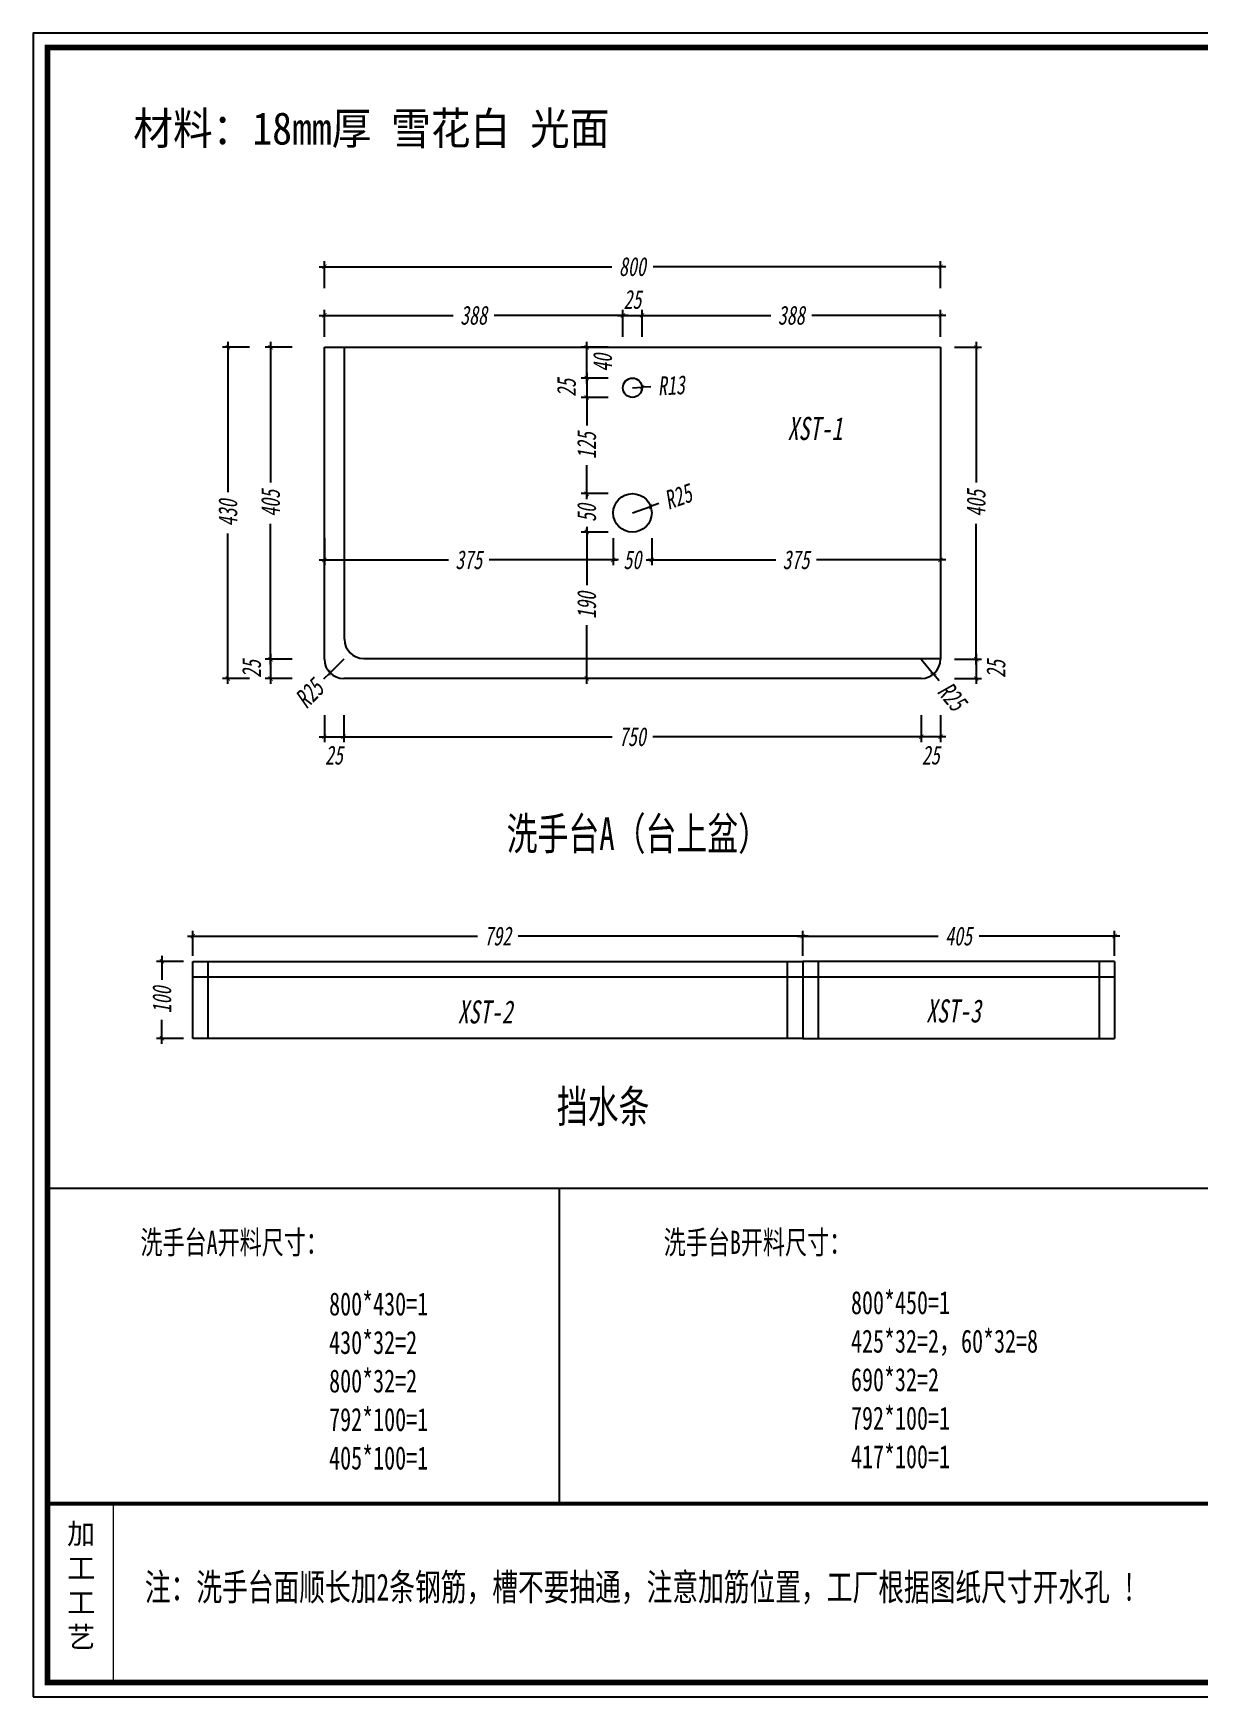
# Model space of a CAD drawing. Header units: millimetres. Extents: x 29542 to 32597, y -6573 to -4413.
# Drawn here: x 29542 to 31057, y -6573 to -4413 of the extents above; entities that cross this region are included whole.
import ezdxf
from ezdxf.enums import TextEntityAlignment as Align

# ---------------------------------------------------------------- set-up
doc = ezdxf.new("R2010")
doc.units = ezdxf.units.MM
doc.header["$PDMODE"] = 3
doc.layers.add('图框', color=7, linetype='Continuous')
doc.styles.add('BZ宋体', font='simfang.ttf', dxfattribs={"width": 0.7, "oblique": 10})
doc.styles.get("Standard").update_dxf_attribs({"font": ''})
doc.styles.add('宋体', font='simhei.ttf')
doc.styles.add('标注字体', font='simfang.ttf', dxfattribs={"width": 0.7, "oblique": 10})
doc.styles.get('Standard').set_extended_font_data('SimSun')
doc.linetypes.add('M_LINE', pattern='A,12.5,-2.5,["M",Standard,S=8.75,R=0,X=-1.1,Y=-3.75],-7.5', length=22.5)
doc.linetypes.add('R_LINE', pattern='A,12.5,-2.5,["R",Standard,S=8.75,R=0,X=-1.1,Y=-3.75],-7.5', length=22.5)
doc.linetypes.add('X5_LINE', pattern='A,12.5,-9,["X5",Standard,S=8.75,R=0,X=-6,Y=-3.75],-7.5', length=29)
doc.dimstyles.new('BZ-07', dxfattribs={"dimscale": 7, "dimtxt": 3.5, "dimasz": 0.8, "dimexe": 1, "dimexo": 1, "dimgap": 1, "dimtad": 0, "dimdec": 0, "dimdsep": 46, "dimtxsty": '标注字体', "dimblk1": 'ARCHTICK', "dimblk2": 'ARCHTICK', "dimsah": 1, "dimcen": 1, "dimdle": 1, "dimclrd": 140, "dimclre": 140, "dimclrt": 1, "dimadec": 0, "dimazin": 0, "dimtfac": 0.6, "dimtdec": 0, "dimtix": 1, "dimtmove": 2, "dimatfit": 3, "dimldrblk": 'jt', "dimfxl": 4, "dimfxlon": 1, "dimtolj": 1, "dimtzin": 0, "dimarcsym": 0})

# ---------------------------------------------------------------- blocks, each defined once
blk = doc.blocks.new('_ARCHTICK')
at = {"color": 0, "linetype": 'ByBlock', "const_width": 0.15}
blk.add_lwpolyline([(-0.5, -0.5), (0.5, 0.5)], dxfattribs=at)
blk = doc.blocks.new('*D39')
at = {"color": 140, "lineweight": -2, "transparency": 16777216}
for p, q in [((29913.4, -4716.2), (30293.6, -4716.2)), ((29920.4, -4744.2), (29920.4, -4709.2)), ((30727.4, -4716.2), (30347.2, -4716.2)), ((30720.4, -4744.2), (30720.4, -4709.2))]:
    blk.add_line(p, q, dxfattribs=at)
at = {"layer": 'Defpoints', "color": 0, "transparency": 16777216}
for p in [(30720.4, -4716.2), (29920.4, -4820.9), (30720.4, -4820.9)]:
    blk.add_point(p, dxfattribs=at)
at = {"color": 140, "lineweight": -2, "transparency": 16777216, "xscale": 5.6, "yscale": 5.6, "zscale": 5.6, "rotation": 180}
blk.add_blockref('_ARCHTICK', (29920.4, -4716.2), dxfattribs=at)
at = {"color": 140, "lineweight": -2, "transparency": 16777216, "xscale": 5.6, "yscale": 5.6, "zscale": 5.6}
blk.add_blockref('_ARCHTICK', (30720.4, -4716.2), dxfattribs=at)
at = {"color": 1, "transparency": 16777216, "insert": (30320.4, -4716.2), "char_height": 24.5, "attachment_point": 5, "style": '标注字体'}
blk.add_mtext('\\A1;800', dxfattribs=at)
blk = doc.blocks.new('jt')
blk = doc.blocks.new('*D40')
at = {"color": 140, "lineweight": -2, "transparency": 16777216}
for p, q in [((29850.5, -4813.9), (29850.5, -4996.6)), ((29878.5, -4820.9), (29843.5, -4820.9)), ((29850.5, -5232.9), (29850.5, -5050.1)), ((29878.5, -5225.9), (29843.5, -5225.9))]:
    blk.add_line(p, q, dxfattribs=at)
at = {"layer": 'Defpoints', "color": 0, "transparency": 16777216}
for p in [(29920.4, -4820.9), (29850.5, -5225.9), (29920.4, -5225.9)]:
    blk.add_point(p, dxfattribs=at)
at = {"color": 140, "lineweight": -2, "transparency": 16777216, "xscale": 5.6, "yscale": 5.6, "zscale": 5.6}
for p, rotation in [((29850.5, -4820.9), 90), ((29850.5, -5225.9), 270)]:
    blk.add_blockref('_ARCHTICK', p, dxfattribs=dict(at, rotation=rotation))
at = {"color": 1, "transparency": 16777216, "insert": (29850.5, -5023.4), "char_height": 24.5, "attachment_point": 5, "rotation": 90, "style": '标注字体'}
blk.add_mtext('\\A1;405', dxfattribs=at)
blk = doc.blocks.new('*D43')
at = {"color": 140, "lineweight": -2, "transparency": 16777216}
for p, q in [((30766.8, -4813.9), (30766.8, -4996.6)), ((30738.8, -4820.9), (30773.8, -4820.9)), ((30766.8, -5232.9), (30766.8, -5050.1)), ((30738.8, -5225.9), (30773.8, -5225.9))]:
    blk.add_line(p, q, dxfattribs=at)
at = {"layer": 'Defpoints', "color": 0, "transparency": 16777216}
for p in [(30720.4, -4820.9), (30766.8, -4820.9), (30720.4, -5225.9)]:
    blk.add_point(p, dxfattribs=at)
at = {"color": 140, "lineweight": -2, "transparency": 16777216, "xscale": 5.6, "yscale": 5.6, "zscale": 5.6}
for p, rotation in [((30766.8, -4820.9), 90), ((30766.8, -5225.9), 270)]:
    blk.add_blockref('_ARCHTICK', p, dxfattribs=dict(at, rotation=rotation))
at = {"color": 1, "transparency": 16777216, "insert": (30766.8, -5023.4), "char_height": 24.5, "attachment_point": 5, "rotation": 90, "style": '标注字体'}
blk.add_mtext('\\A1;405', dxfattribs=at)
blk = doc.blocks.new('*D44')
at = {"color": 140, "lineweight": -2, "transparency": 16777216}
for p, q in [((29795.1, -4813.9), (29795.1, -5009)), ((29823.1, -4820.9), (29788.1, -4820.9)), ((29795.1, -5257.9), (29795.1, -5062.7)), ((29823.1, -5250.9), (29788.1, -5250.9))]:
    blk.add_line(p, q, dxfattribs=at)
at = {"layer": 'Defpoints', "color": 0, "transparency": 16777216}
for p in [(30166.5, -4820.9), (29795.1, -5250.9), (30166.5, -5250.9)]:
    blk.add_point(p, dxfattribs=at)
at = {"color": 140, "lineweight": -2, "transparency": 16777216, "xscale": 5.6, "yscale": 5.6, "zscale": 5.6}
for p, rotation in [((29795.1, -4820.9), 90), ((29795.1, -5250.9), 270)]:
    blk.add_blockref('_ARCHTICK', p, dxfattribs=dict(at, rotation=rotation))
at = {"color": 1, "transparency": 16777216, "insert": (29795.1, -5035.9), "char_height": 24.5, "attachment_point": 5, "rotation": 90, "style": '标注字体'}
blk.add_mtext('\\A1;430', dxfattribs=at)
blk = doc.blocks.new('*D45')
at = {"color": 140, "lineweight": -2, "transparency": 16777216}
for p, q in [((29878.5, -5225.9), (29843.5, -5225.9)), ((29850.5, -5218.9), (29850.5, -5257.9)), ((29878.5, -5250.9), (29843.5, -5250.9))]:
    blk.add_line(p, q, dxfattribs=at)
at = {"layer": 'Defpoints', "color": 0, "transparency": 16777216}
for p in [(29920.4, -5225.9), (29850.5, -5250.9), (29954.1, -5250.9)]:
    blk.add_point(p, dxfattribs=at)
at = {"color": 140, "lineweight": -2, "transparency": 16777216, "xscale": 5.6, "yscale": 5.6, "zscale": 5.6}
for p, rotation in [((29850.5, -5225.9), 90), ((29850.5, -5250.9), 270)]:
    blk.add_blockref('_ARCHTICK', p, dxfattribs=dict(at, rotation=rotation))
at = {"color": 1, "transparency": 16777216, "insert": (29825.9, -5238.4), "char_height": 24.5, "attachment_point": 5, "rotation": 90, "style": '标注字体'}
blk.add_mtext('\\A1;25', dxfattribs=at)
blk = doc.blocks.new('*D46')
at = {"color": 140, "lineweight": -2, "transparency": 16777216}
for p, q in [((30738.8, -5225.9), (30773.8, -5225.9)), ((30766.8, -5218.9), (30766.8, -5257.9)), ((30738.8, -5250.9), (30773.8, -5250.9))]:
    blk.add_line(p, q, dxfattribs=at)
at = {"layer": 'Defpoints', "color": 0, "transparency": 16777216}
for p in [(30720.4, -5225.9), (30695.4, -5250.9), (30766.8, -5250.9)]:
    blk.add_point(p, dxfattribs=at)
at = {"color": 140, "lineweight": -2, "transparency": 16777216, "xscale": 5.6, "yscale": 5.6, "zscale": 5.6}
for p, rotation in [((30766.8, -5225.9), 90), ((30766.8, -5250.9), 270)]:
    blk.add_blockref('_ARCHTICK', p, dxfattribs=dict(at, rotation=rotation))
at = {"color": 1, "transparency": 16777216, "insert": (30792.5, -5238.4), "char_height": 24.5, "attachment_point": 5, "rotation": 90, "style": '标注字体'}
blk.add_mtext('\\A1;25', dxfattribs=at)
blk = doc.blocks.new('*D47')
at = {"color": 140, "lineweight": -2, "transparency": 16777216}
for p, q in [((29920.4, -5298.6), (29920.4, -5333.6)), ((29945.4, -5298.6), (29945.4, -5333.6)), ((29913.4, -5326.6), (29952.4, -5326.6))]:
    blk.add_line(p, q, dxfattribs=at)
at = {"layer": 'Defpoints', "color": 0, "transparency": 16777216}
for p in [(29920.4, -5225.9), (29945.4, -5250.9), (29945.4, -5326.6)]:
    blk.add_point(p, dxfattribs=at)
at = {"color": 140, "lineweight": -2, "transparency": 16777216, "xscale": 5.6, "yscale": 5.6, "zscale": 5.6, "rotation": 180}
blk.add_blockref('_ARCHTICK', (29920.4, -5326.6), dxfattribs=at)
at = {"color": 140, "lineweight": -2, "transparency": 16777216, "xscale": 5.6, "yscale": 5.6, "zscale": 5.6}
blk.add_blockref('_ARCHTICK', (29945.4, -5326.6), dxfattribs=at)
at = {"color": 1, "transparency": 16777216, "insert": (29932.9, -5350.6), "char_height": 24.5, "attachment_point": 5, "style": '标注字体'}
blk.add_mtext('\\A1;25', dxfattribs=at)
blk = doc.blocks.new('*D48')
at = {"color": 140, "lineweight": -2, "transparency": 16777216}
for p, q in [((29945.4, -5298.6), (29945.4, -5333.6)), ((30695.4, -5298.6), (30695.4, -5333.6)), ((29938.4, -5326.6), (30293.9, -5326.6)), ((30702.4, -5326.6), (30347, -5326.6))]:
    blk.add_line(p, q, dxfattribs=at)
at = {"layer": 'Defpoints', "color": 0, "transparency": 16777216}
for p in [(29945.4, -5250.9), (30695.4, -5250.9), (30695.4, -5326.6)]:
    blk.add_point(p, dxfattribs=at)
at = {"color": 140, "lineweight": -2, "transparency": 16777216, "xscale": 5.6, "yscale": 5.6, "zscale": 5.6, "rotation": 180}
blk.add_blockref('_ARCHTICK', (29945.4, -5326.6), dxfattribs=at)
at = {"color": 140, "lineweight": -2, "transparency": 16777216, "xscale": 5.6, "yscale": 5.6, "zscale": 5.6}
blk.add_blockref('_ARCHTICK', (30695.4, -5326.6), dxfattribs=at)
at = {"color": 1, "transparency": 16777216, "insert": (30320.4, -5326.6), "char_height": 24.5, "attachment_point": 5, "style": '标注字体'}
blk.add_mtext('\\A1;750', dxfattribs=at)
blk = doc.blocks.new('*D49')
at = {"color": 140, "lineweight": -2, "transparency": 16777216}
for p in [(29945.4, -5225.9), (29919.8, -5251.4)]:
    blk.add_line(p, (29927.7, -5243.5), dxfattribs=at)
at = {"layer": 'Defpoints', "color": 0, "transparency": 16777216}
for p in [(29945.4, -5225.9), (29927.7, -5243.5)]:
    blk.add_point(p, dxfattribs=at)
at = {"color": 140, "lineweight": -2, "transparency": 16777216, "xscale": 5.6, "yscale": 5.6, "zscale": 5.6, "rotation": 44.99999999999704}
blk.add_blockref('_ARCHTICK', (29927.7, -5243.5), dxfattribs=at)
at = {"color": 1, "transparency": 16777216, "insert": (29900.9, -5270.4), "char_height": 24.5, "attachment_point": 5, "rotation": 45, "style": '标注字体'}
blk.add_mtext('\\A1;R25', dxfattribs=at)
blk = doc.blocks.new('*D50')
at = {"color": 140, "lineweight": -2, "transparency": 16777216}
for p in [(30695.4, -5225.9), (30718.5, -5253.8)]:
    blk.add_line(p, (30711.3, -5245.1), dxfattribs=at)
at = {"layer": 'Defpoints', "color": 0, "transparency": 16777216}
for p in [(30695.4, -5225.9), (30711.3, -5245.1)]:
    blk.add_point(p, dxfattribs=at)
at = {"color": 140, "lineweight": -2, "transparency": 16777216, "xscale": 5.6, "yscale": 5.6, "zscale": 5.6, "rotation": 129.5273760494644}
blk.add_blockref('_ARCHTICK', (30711.3, -5245.1), dxfattribs=at)
at = {"color": 1, "transparency": 16777216, "insert": (30735.5, -5274.4), "char_height": 24.5, "attachment_point": 5, "rotation": 309.5274, "style": '标注字体'}
blk.add_mtext('\\A1;R25', dxfattribs=at)
blk = doc.blocks.new('*D60')
at = {"color": 140, "lineweight": -2, "transparency": 16777216}
for p in [(30320.4, -4873.4), (30344.1, -4872)]:
    blk.add_line(p, (30332.9, -4872.7), dxfattribs=at)
at = {"layer": 'Defpoints', "color": 0, "transparency": 16777216}
for p in [(30320.4, -4873.4), (30332.9, -4872.7)]:
    blk.add_point(p, dxfattribs=at)
at = {"color": 140, "lineweight": -2, "transparency": 16777216, "xscale": 5.6, "yscale": 5.6, "zscale": 5.6, "rotation": 183.1890826842084}
blk.add_blockref('_ARCHTICK', (30332.9, -4872.7), dxfattribs=at)
at = {"color": 1, "transparency": 16777216, "insert": (30370.8, -4870.5), "char_height": 24.5, "attachment_point": 5, "rotation": 3.1891, "style": '标注字体'}
blk.add_mtext('\\A1;R13', dxfattribs=at)
blk = doc.blocks.new('*D61')
at = {"color": 140, "lineweight": -2, "transparency": 16777216}
for p in [(30320.4, -5035.9), (30354.5, -5023.7)]:
    blk.add_line(p, (30344, -5027.5), dxfattribs=at)
at = {"layer": 'Defpoints', "color": 0, "transparency": 16777216}
for p in [(30344, -5027.5), (30320.4, -5035.9)]:
    blk.add_point(p, dxfattribs=at)
at = {"color": 140, "lineweight": -2, "transparency": 16777216, "xscale": 5.6, "yscale": 5.6, "zscale": 5.6, "rotation": 199.532511391784}
blk.add_blockref('_ARCHTICK', (30344, -5027.5), dxfattribs=at)
at = {"color": 1, "transparency": 16777216, "insert": (30379.8, -5014.8), "char_height": 24.5, "attachment_point": 5, "rotation": 19.5325, "style": '标注字体'}
blk.add_mtext('\\A1;R25', dxfattribs=at)
blk = doc.blocks.new('*D62')
at = {"color": 140, "lineweight": -2, "transparency": 16777216}
for p, q in [((30261, -4867.9), (30261, -4813.9)), ((30289, -4820.9), (30254, -4820.9)), ((30289, -4860.9), (30254, -4860.9))]:
    blk.add_line(p, q, dxfattribs=at)
at = {"layer": 'Defpoints', "color": 0, "transparency": 16777216}
for p in [(30261, -4820.9), (30320.4, -4820.9), (30320.4, -4860.9)]:
    blk.add_point(p, dxfattribs=at)
at = {"color": 140, "lineweight": -2, "transparency": 16777216, "xscale": 5.6, "yscale": 5.6, "zscale": 5.6}
for p, rotation in [((30261, -4820.9), 90), ((30261, -4860.9), 270)]:
    blk.add_blockref('_ARCHTICK', p, dxfattribs=dict(at, rotation=rotation))
at = {"color": 1, "transparency": 16777216, "insert": (30281.7, -4840.9), "char_height": 24.5, "attachment_point": 5, "rotation": 90, "style": '标注字体'}
blk.add_mtext('\\A1;40', dxfattribs=at)
blk = doc.blocks.new('*D63')
at = {"color": 140, "lineweight": -2, "transparency": 16777216}
for p, q in [((30261, -4853.9), (30261, -4892.9)), ((30289, -4860.9), (30254, -4860.9)), ((30289, -4885.9), (30254, -4885.9))]:
    blk.add_line(p, q, dxfattribs=at)
at = {"layer": 'Defpoints', "color": 0, "transparency": 16777216}
for p in [(30320.4, -4860.9), (30261, -4885.9), (30320.4, -4885.9)]:
    blk.add_point(p, dxfattribs=at)
at = {"color": 140, "lineweight": -2, "transparency": 16777216, "xscale": 5.6, "yscale": 5.6, "zscale": 5.6}
for p, rotation in [((30261, -4860.9), 90), ((30261, -4885.9), 270)]:
    blk.add_blockref('_ARCHTICK', p, dxfattribs=dict(at, rotation=rotation))
at = {"color": 1, "transparency": 16777216, "insert": (30234.8, -4873.4), "char_height": 24.5, "attachment_point": 5, "rotation": 90, "style": '标注字体'}
blk.add_mtext('\\A1;25', dxfattribs=at)
blk = doc.blocks.new('*D64')
at = {"color": 140, "lineweight": -2, "transparency": 16777216}
for p, q in [((30261, -4878.9), (30261, -4922.6)), ((30289, -4885.9), (30254, -4885.9)), ((30261, -5017.9), (30261, -4974.1)), ((30289, -5010.9), (30254, -5010.9))]:
    blk.add_line(p, q, dxfattribs=at)
at = {"layer": 'Defpoints', "color": 0, "transparency": 16777216}
for p in [(30320.4, -4885.9), (30261, -5010.9), (30320.4, -5010.9)]:
    blk.add_point(p, dxfattribs=at)
at = {"color": 140, "lineweight": -2, "transparency": 16777216, "xscale": 5.6, "yscale": 5.6, "zscale": 5.6}
for p, rotation in [((30261, -4885.9), 90), ((30261, -5010.9), 270)]:
    blk.add_blockref('_ARCHTICK', p, dxfattribs=dict(at, rotation=rotation))
at = {"color": 1, "transparency": 16777216, "insert": (30261, -4948.4), "char_height": 24.5, "attachment_point": 5, "rotation": 90, "style": '标注字体'}
blk.add_mtext('\\A1;125', dxfattribs=at)
blk = doc.blocks.new('*D65')
at = {"color": 140, "lineweight": -2, "transparency": 16777216}
for p, q in [((30289, -5010.9), (30254, -5010.9)), ((30261, -5010.9), (30261, -5005.3)), ((30261, -5010.9), (30261, -5015.5)), ((30289, -5060.9), (30254, -5060.9)), ((30261, -5060.9), (30261, -5056.2)), ((30261, -5060.9), (30261, -5066.5))]:
    blk.add_line(p, q, dxfattribs=at)
at = {"layer": 'Defpoints', "color": 0, "transparency": 16777216}
for p in [(30320.4, -5010.9), (30261, -5060.9), (30320.4, -5060.9)]:
    blk.add_point(p, dxfattribs=at)
at = {"color": 140, "lineweight": -2, "transparency": 16777216, "xscale": 5.6, "yscale": 5.6, "zscale": 5.6}
for p, rotation in [((30261, -5010.9), 270), ((30261, -5060.9), 90)]:
    blk.add_blockref('_ARCHTICK', p, dxfattribs=dict(at, rotation=rotation))
at = {"color": 1, "transparency": 16777216, "insert": (30261, -5035.9), "char_height": 24.5, "attachment_point": 5, "rotation": 90, "style": '标注字体'}
blk.add_mtext('\\A1;50', dxfattribs=at)
blk = doc.blocks.new('*D66')
at = {"color": 140, "lineweight": -2, "transparency": 16777216}
for p, q in [((30261, -5053.9), (30261, -5129.9)), ((30289, -5060.9), (30254, -5060.9)), ((30261, -5257.9), (30261, -5181.8)), ((30289, -5250.9), (30254, -5250.9))]:
    blk.add_line(p, q, dxfattribs=at)
at = {"layer": 'Defpoints', "color": 0, "transparency": 16777216}
for p in [(30320.4, -5060.9), (30261, -5250.9), (30320.4, -5250.9)]:
    blk.add_point(p, dxfattribs=at)
at = {"color": 140, "lineweight": -2, "transparency": 16777216, "xscale": 5.6, "yscale": 5.6, "zscale": 5.6}
for p, rotation in [((30261, -5060.9), 90), ((30261, -5250.9), 270)]:
    blk.add_blockref('_ARCHTICK', p, dxfattribs=dict(at, rotation=rotation))
at = {"color": 1, "transparency": 16777216, "insert": (30261, -5155.9), "char_height": 24.5, "attachment_point": 5, "rotation": 90, "style": '标注字体'}
blk.add_mtext('\\A1;190', dxfattribs=at)
blk = doc.blocks.new('*D67')
at = {"color": 140, "lineweight": -2, "transparency": 16777216}
for p, q in [((29920.4, -4807.4), (29920.4, -4772.4)), ((30308, -4807.4), (30308, -4772.4)), ((29913.4, -4779.4), (30087.7, -4779.4)), ((30315, -4779.4), (30140.7, -4779.4))]:
    blk.add_line(p, q, dxfattribs=at)
at = {"layer": 'Defpoints', "color": 0, "transparency": 16777216}
for p in [(30308, -4779.4), (29920.4, -4820.9), (30308, -4871.7)]:
    blk.add_point(p, dxfattribs=at)
at = {"color": 140, "lineweight": -2, "transparency": 16777216, "xscale": 5.6, "yscale": 5.6, "zscale": 5.6, "rotation": 180}
blk.add_blockref('_ARCHTICK', (29920.4, -4779.4), dxfattribs=at)
at = {"color": 140, "lineweight": -2, "transparency": 16777216, "xscale": 5.6, "yscale": 5.6, "zscale": 5.6}
blk.add_blockref('_ARCHTICK', (30308, -4779.4), dxfattribs=at)
at = {"color": 1, "transparency": 16777216, "insert": (30114.2, -4779.4), "char_height": 24.5, "attachment_point": 5, "style": '标注字体'}
blk.add_mtext('\\A1;388', dxfattribs=at)
blk = doc.blocks.new('*D68')
at = {"color": 140, "lineweight": -2, "transparency": 16777216}
for p, q in [((30308, -4807.4), (30308, -4772.4)), ((30332.9, -4807.4), (30332.9, -4772.4)), ((30301, -4779.4), (30339.9, -4779.4))]:
    blk.add_line(p, q, dxfattribs=at)
at = {"layer": 'Defpoints', "color": 0, "transparency": 16777216}
for p in [(30332.9, -4779.4), (30308, -4871.7), (30332.9, -4872.7)]:
    blk.add_point(p, dxfattribs=at)
at = {"color": 140, "lineweight": -2, "transparency": 16777216, "xscale": 5.6, "yscale": 5.6, "zscale": 5.6, "rotation": 180}
blk.add_blockref('_ARCHTICK', (30308, -4779.4), dxfattribs=at)
at = {"color": 140, "lineweight": -2, "transparency": 16777216, "xscale": 5.6, "yscale": 5.6, "zscale": 5.6}
blk.add_blockref('_ARCHTICK', (30332.9, -4779.4), dxfattribs=at)
at = {"color": 1, "transparency": 16777216, "insert": (30320.5, -4758.9), "char_height": 24.5, "attachment_point": 5, "style": '标注字体'}
blk.add_mtext('\\A1;25', dxfattribs=at)
blk = doc.blocks.new('*D69')
at = {"color": 140, "lineweight": -2, "transparency": 16777216}
for p, q in [((30332.9, -4807.4), (30332.9, -4772.4)), ((30720.4, -4807.4), (30720.4, -4772.4)), ((30325.9, -4779.4), (30500.2, -4779.4)), ((30727.4, -4779.4), (30553.2, -4779.4))]:
    blk.add_line(p, q, dxfattribs=at)
at = {"layer": 'Defpoints', "color": 0, "transparency": 16777216}
for p in [(30720.4, -4779.4), (30720.4, -4820.9), (30332.9, -4872.7)]:
    blk.add_point(p, dxfattribs=at)
at = {"color": 140, "lineweight": -2, "transparency": 16777216, "xscale": 5.6, "yscale": 5.6, "zscale": 5.6, "rotation": 180}
blk.add_blockref('_ARCHTICK', (30332.9, -4779.4), dxfattribs=at)
at = {"color": 140, "lineweight": -2, "transparency": 16777216, "xscale": 5.6, "yscale": 5.6, "zscale": 5.6}
blk.add_blockref('_ARCHTICK', (30720.4, -4779.4), dxfattribs=at)
at = {"color": 1, "transparency": 16777216, "insert": (30526.7, -4779.4), "char_height": 24.5, "attachment_point": 5, "style": '标注字体'}
blk.add_mtext('\\A1;388', dxfattribs=at)
blk = doc.blocks.new('*D82')
at = {"color": 140, "lineweight": -2, "transparency": 16777216}
for p, q in [((29920.4, -5068.9), (29920.4, -5103.9)), ((30295.4, -5068.9), (30295.4, -5103.9)), ((29913.4, -5096.9), (30081.5, -5096.9)), ((30302.4, -5096.9), (30134.4, -5096.9))]:
    blk.add_line(p, q, dxfattribs=at)
at = {"layer": 'Defpoints', "color": 0, "transparency": 16777216}
for p in [(29920.4, -5035.9), (30295.4, -5035.9), (29920.4, -5096.9)]:
    blk.add_point(p, dxfattribs=at)
at = {"color": 140, "lineweight": -2, "transparency": 16777216, "xscale": 5.6, "yscale": 5.6, "zscale": 5.6, "rotation": 180}
blk.add_blockref('_ARCHTICK', (29920.4, -5096.9), dxfattribs=at)
at = {"color": 140, "lineweight": -2, "transparency": 16777216, "xscale": 5.6, "yscale": 5.6, "zscale": 5.6}
blk.add_blockref('_ARCHTICK', (30295.4, -5096.9), dxfattribs=at)
at = {"color": 1, "transparency": 16777216, "insert": (30107.9, -5096.9), "char_height": 24.5, "attachment_point": 5, "style": '标注字体'}
blk.add_mtext('\\A1;375', dxfattribs=at)
blk = doc.blocks.new('*D83')
at = {"color": 140, "lineweight": -2, "transparency": 16777216}
for p, q in [((30295.4, -5068.9), (30295.4, -5103.9)), ((30345.4, -5068.9), (30345.4, -5103.9)), ((30295.4, -5096.9), (30289.8, -5096.9)), ((30295.4, -5096.9), (30300.1, -5096.9)), ((30345.4, -5096.9), (30340.8, -5096.9)), ((30345.4, -5096.9), (30351, -5096.9))]:
    blk.add_line(p, q, dxfattribs=at)
at = {"layer": 'Defpoints', "color": 0, "transparency": 16777216}
for p in [(30295.4, -5035.9), (30345.4, -5035.9), (30345.4, -5096.9)]:
    blk.add_point(p, dxfattribs=at)
at = {"color": 140, "lineweight": -2, "transparency": 16777216, "xscale": 5.6, "yscale": 5.6, "zscale": 5.6}
blk.add_blockref('_ARCHTICK', (30295.4, -5096.9), dxfattribs=at)
at = {"color": 140, "lineweight": -2, "transparency": 16777216, "xscale": 5.6, "yscale": 5.6, "zscale": 5.6, "rotation": 180}
blk.add_blockref('_ARCHTICK', (30345.4, -5096.9), dxfattribs=at)
at = {"color": 1, "transparency": 16777216, "insert": (30320.4, -5096.9), "char_height": 24.5, "attachment_point": 5, "style": '标注字体'}
blk.add_mtext('\\A1;50', dxfattribs=at)
blk = doc.blocks.new('*D84')
at = {"color": 140, "lineweight": -2, "transparency": 16777216}
for p, q in [((30345.4, -5068.9), (30345.4, -5103.9)), ((30720.4, -5068.9), (30720.4, -5103.9)), ((30338.4, -5096.9), (30506.5, -5096.9)), ((30727.4, -5096.9), (30559.4, -5096.9))]:
    blk.add_line(p, q, dxfattribs=at)
at = {"layer": 'Defpoints', "color": 0, "transparency": 16777216}
for p in [(30345.4, -5035.9), (30720.4, -5035.9), (30720.4, -5096.9)]:
    blk.add_point(p, dxfattribs=at)
at = {"color": 140, "lineweight": -2, "transparency": 16777216, "xscale": 5.6, "yscale": 5.6, "zscale": 5.6, "rotation": 180}
blk.add_blockref('_ARCHTICK', (30345.4, -5096.9), dxfattribs=at)
at = {"color": 140, "lineweight": -2, "transparency": 16777216, "xscale": 5.6, "yscale": 5.6, "zscale": 5.6}
blk.add_blockref('_ARCHTICK', (30720.4, -5096.9), dxfattribs=at)
at = {"color": 1, "transparency": 16777216, "insert": (30532.9, -5096.9), "char_height": 24.5, "attachment_point": 5, "style": '标注字体'}
blk.add_mtext('\\A1;375', dxfattribs=at)
blk = doc.blocks.new('*D97')
at = {"color": 140, "lineweight": -2, "transparency": 16777216}
for p, q in [((29742.5, -5585.5), (30119.1, -5585.5)), ((29749.5, -5611.2), (29749.5, -5578.5)), ((30548.5, -5585.5), (30171.9, -5585.5)), ((30541.5, -5611.2), (30541.5, -5578.5))]:
    blk.add_line(p, q, dxfattribs=at)
at = {"layer": 'Defpoints', "color": 0, "transparency": 16777216}
for p in [(30541.5, -5585.5), (29749.5, -5618.2), (30541.5, -5618.2)]:
    blk.add_point(p, dxfattribs=at)
at = {"color": 140, "lineweight": -2, "transparency": 16777216, "xscale": 5.6, "yscale": 5.6, "zscale": 5.6, "rotation": 180}
blk.add_blockref('_ARCHTICK', (29749.5, -5585.5), dxfattribs=at)
at = {"color": 140, "lineweight": -2, "transparency": 16777216, "xscale": 5.6, "yscale": 5.6, "zscale": 5.6}
blk.add_blockref('_ARCHTICK', (30541.5, -5585.5), dxfattribs=at)
at = {"color": 1, "transparency": 16777216, "insert": (30145.5, -5585.5), "char_height": 24.5, "attachment_point": 5, "style": '标注字体'}
blk.add_mtext('\\A1;792', dxfattribs=at)
blk = doc.blocks.new('*D98')
at = {"color": 140, "lineweight": -2, "transparency": 16777216}
for p, q in [((29709.4, -5611.2), (29709.4, -5642.3)), ((29737.4, -5618.2), (29702.4, -5618.2)), ((29709.4, -5725.2), (29709.4, -5694.1)), ((29737.4, -5718.2), (29702.4, -5718.2))]:
    blk.add_line(p, q, dxfattribs=at)
at = {"layer": 'Defpoints', "color": 0, "transparency": 16777216}
for p in [(29749.5, -5618.2), (29709.4, -5718.2), (29749.5, -5718.2)]:
    blk.add_point(p, dxfattribs=at)
at = {"color": 140, "lineweight": -2, "transparency": 16777216, "xscale": 5.6, "yscale": 5.6, "zscale": 5.6}
for p, rotation in [((29709.4, -5618.2), 90), ((29709.4, -5718.2), 270)]:
    blk.add_blockref('_ARCHTICK', p, dxfattribs=dict(at, rotation=rotation))
at = {"color": 1, "transparency": 16777216, "insert": (29709.4, -5668.2), "char_height": 24.5, "attachment_point": 5, "rotation": 90, "style": '标注字体'}
blk.add_mtext('\\A1;100', dxfattribs=at)
blk = doc.blocks.new('*D99')
at = {"color": 140, "lineweight": -2, "transparency": 16777216}
for p, q in [((30534.5, -5585.5), (30717.3, -5585.5)), ((30541.5, -5611.2), (30541.5, -5578.5)), ((30953.5, -5585.5), (30770.7, -5585.5)), ((30946.5, -5611.2), (30946.5, -5578.5))]:
    blk.add_line(p, q, dxfattribs=at)
at = {"layer": 'Defpoints', "color": 0, "transparency": 16777216}
for p in [(30541.5, -5585.5), (30541.5, -5618.2), (30946.5, -5618.2)]:
    blk.add_point(p, dxfattribs=at)
at = {"color": 140, "lineweight": -2, "transparency": 16777216, "xscale": 5.6, "yscale": 5.6, "zscale": 5.6, "rotation": 180}
blk.add_blockref('_ARCHTICK', (30541.5, -5585.5), dxfattribs=at)
at = {"color": 140, "lineweight": -2, "transparency": 16777216, "xscale": 5.6, "yscale": 5.6, "zscale": 5.6}
blk.add_blockref('_ARCHTICK', (30946.5, -5585.5), dxfattribs=at)
at = {"color": 1, "transparency": 16777216, "insert": (30744, -5585.5), "char_height": 24.5, "attachment_point": 5, "style": '标注字体'}
blk.add_mtext('\\A1;405', dxfattribs=at)
blk = doc.blocks.new('Vinley图框')
at = {"const_width": 17.9}
blk.add_lwpolyline([(5363.3, 835.8), (61.7, 835.8)], dxfattribs=at)
at = {"layer": '图框', "lineweight": 5}
for p, q in [((5363.3, 835.8), (61.7, 835.8)), ((346.2, 835.8), (346.2, 61.7))]:
    blk.add_line(p, q, dxfattribs=at)
at = {"layer": '图框'}
blk.add_lwpolyline([(0, 0), (10181.8, 0), (10181.8, 7200), (0, 7200)], close=True, dxfattribs=at)
at = {"layer": '图框', "const_width": 24}
blk.add_lwpolyline([(61.7, 61.7), (10120.1, 61.7), (10120.1, 7138.3), (61.7, 7138.3)], close=True, dxfattribs=at)
at = {"style": '宋体'}
blk.add_attdef('工程名称', text='', height=89.4, dxfattribs=at).set_placement((6355.2, 691.2), align=Align.CENTER)
for tag, p in [('页码', (7741.8, 690.4)), ('下单日期', (6098.5, 502.5)), ('加工单号', (7682.7, 501.8)), ('交货日期', (6107.5, 310.7)), ('制图', (6107.5, 117.2))]:
    blk.add_attdef(tag, p, '', height=89.4, dxfattribs=at)
at = {"layer": '图框', "insert": (146.4, 750.5), "char_height": 89.44, "width": 125.195, "attachment_point": 1, "style": '宋体'}
blk.add_mtext('{\\T1.5;加\\P工\\P工\\P艺}', dxfattribs=at)
blk = doc.blocks.new('*D110')
at = {"color": 140, "lineweight": -2, "transparency": 16777216}
for p, q in [((30695.4, -5298.6), (30695.4, -5333.6)), ((30720.4, -5298.6), (30720.4, -5333.6)), ((30727.4, -5326.6), (30688.4, -5326.6))]:
    blk.add_line(p, q, dxfattribs=at)
at = {"layer": 'Defpoints', "color": 0, "transparency": 16777216}
for p in [(30720.4, -5225.9), (30695.4, -5250.9), (30695.4, -5326.6)]:
    blk.add_point(p, dxfattribs=at)
at = {"color": 140, "lineweight": -2, "transparency": 16777216, "xscale": 5.6, "yscale": 5.6, "zscale": 5.6, "rotation": 180}
blk.add_blockref('_ARCHTICK', (30695.4, -5326.6), dxfattribs=at)
at = {"color": 140, "lineweight": -2, "transparency": 16777216, "xscale": 5.6, "yscale": 5.6, "zscale": 5.6}
blk.add_blockref('_ARCHTICK', (30720.4, -5326.6), dxfattribs=at)
at = {"color": 1, "transparency": 16777216, "insert": (30707.9, -5350.6), "char_height": 24.5, "attachment_point": 5, "style": '标注字体'}
blk.add_mtext('\\A1;25', dxfattribs=at)

msp = doc.modelspace()

# ---------------------------------------------------------------- linework, layer by layer
for p, q in [((29920.4, -4820.9), (30720.4, -4820.9)), ((29920.4, -5225.9), (29920.4, -4820.9)), ((30720.4, -4820.9), (30720.4, -5225.9)), ((30695.4, -5250.9), (29945.4, -5250.9)), ((29749.5, -5618.2), (30541.5, -5618.2)), ((29749.5, -5718.2), (29749.5, -5618.2)), ((30541.5, -5618.2), (30541.5, -5718.2)), ((30946.5, -5618.2), (30541.5, -5618.2)), ((30541.5, -5618.2), (30541.5, -5718.2)), ((30946.5, -5618.2), (30946.5, -5718.2)), ((30541.5, -5718.2), (29749.5, -5718.2)), ((30541.5, -5718.2), (30946.5, -5718.2)), ((32578.3, -5913.3), (29560.8, -5913.3)), ((30225.4, -5913.3), (30225.4, -6322.4))]:
    msp.add_line(p, q)
at = {"color": 3, "linetype": 'R_LINE', "ltscale": 2}
for p, q in [((29946.4, -5199.9), (29946.4, -4820.9)), ((29971.4, -5224.9), (30720.4, -5224.9))]:
    msp.add_line(p, q, dxfattribs=at)
at = {"color": 6, "linetype": 'X5_LINE', "ltscale": 2}
for p, q in [((29769.5, -5718.2), (29769.5, -5618.2)), ((30926.5, -5618.2), (30926.5, -5718.2)), ((29749.5, -5638.2), (30946.5, -5638.2))]:
    msp.add_line(p, q, dxfattribs=at)
at = {"color": 2, "linetype": 'M_LINE', "ltscale": 2}
for p, q in [((30521.5, -5618.2), (30521.5, -5718.2)), ((30561.5, -5618.2), (30561.5, -5718.2))]:
    msp.add_line(p, q, dxfattribs=at)
for centre, radius in [((30320.4, -4873.4), 12.5), ((30320.4, -5035.9), 25)]:
    msp.add_circle(centre, radius)
at = {"color": 3, "linetype": 'R_LINE', "ltscale": 2}
msp.add_arc((29971.4, -5199.9), 25, 180, 270, dxfattribs=at)
for centre, start, end in [((29945.4, -5225.9), 180, 270), ((30695.4, -5225.9), 270, 0)]:
    msp.add_arc(centre, 25, start, end)

# ---------------------------------------------------------------- block references
at = {"xscale": 0.3, "yscale": 0.3, "zscale": 0.3}
msp.add_blockref('Vinley图框', (29542.3, -6573.1), dxfattribs=at)

# ---------------------------------------------------------------- texts
at = {"color": 4, "style": '标注字体', "oblique": 10, "width": 0.7}
for s, p in [('XST-1', (30521.8, -4941.3)), ('XST-2', (30093.4, -5698.9)), ('XST-3', (30701.6, -5697.6))]:
    msp.add_text(s, height=30, dxfattribs=at).set_placement(p)
at = {"insert": (29672.2, -4515.6), "char_height": 42, "width": 734.1, "attachment_point": 1, "style": 'BZ宋体'}
msp.add_mtext('{\\Q0;\\W0.9;材料：18mm厚 雪花白 光面 }', dxfattribs=at)
at = {"attachment_point": 1, "style": 'BZ宋体'}
for s, width, insert, char_height in [('{\\Q0;洗手台A（台上盆）}', 358.357, (30157, -5431.4), 42), ('{\\Q0;挡水条}', 231.526, (30222.2, -5785.6), 42), ('{\\Q0;洗手台A开料尺寸：}', 472.275, (29681.5, -5968.1), 30), ('{\\Q0;洗手台B开料尺寸：}', 472.275, (30361, -5968.1), 30), ('{\\Q0;800*430=1\\P430*32=2\\P800*32=2\\P792*100=1\\P405*100=1}', 289.509, (29926.5, -6048), 30), ('{\\Q0;800*450=1\\P425*32=2，60*32=8 \\P690*32=2\\P792*100=1\\P417*100=1}', 472.275, (30604.2, -6046.3), 30), ('{\\Q0;\\C4;注：洗手台面顺长加2条钢筋，槽不要抽通，注意加筋位置，工厂根据图纸尺寸开水孔 !}', 1425.674, (29687.2, -6413.2), 35)]:
    msp.add_mtext_dynamic_manual_height_columns(s, width=width, gutter_width=70, heights=[0], dxfattribs=dict(at, insert=insert, char_height=char_height))

# ---------------------------------------------------------------- dimensions: what is measured, and where the dimension line sits
for base, p1, p2, picture, middle in [((30720.4, -4716.2), (29920.4, -4820.9), (30720.4, -4820.9), '*D39', (30320.4, -4716.2)), ((30308, -4779.4), (29920.4, -4820.9), (30308, -4871.7), '*D67', (30114.2, -4779.4)), ((30720.4196, -4779.3807), (30332.9002, -4872.6553), (30720.4196, -4820.8507), '*D69', (30526.6599, -4779.3807)), ((29920.4, -5096.9), (30295.4, -5035.9), (29920.4, -5035.9), '*D82', (30107.9, -5096.9)), ((30345.4, -5096.9), (30295.4, -5035.9), (30345.4, -5035.9), '*D83', (30320.4, -5096.9)), ((30720.4, -5096.9), (30345.4, -5035.9), (30720.4, -5035.9), '*D84', (30532.9, -5096.9)), ((30695.4, -5326.6), (29945.4, -5250.9), (30695.4, -5250.9), '*D48', (30320.4, -5326.6)), ((30541.5, -5585.5), (29749.5, -5618.2), (30541.5, -5618.2), '*D97', (30145.5, -5585.5))]:
    dim = msp.add_linear_dim(base=base, p1=p1, p2=p2, dimstyle='BZ-07')
    dim.commit()
    dim.dimension.update_dxf_attribs({"geometry": picture, "text_midpoint": middle})
for base, p1, p2, picture, middle in [((30332.9, -4779.4), (30308, -4871.7), (30332.9, -4872.7), '*D68', (30320.5, -4758.9)), ((29945.4, -5326.6), (29920.4, -5225.9), (29945.4, -5250.9), '*D47', (29932.9, -5350.6))]:
    dim = msp.add_linear_dim(base=base, p1=p1, p2=p2, dimstyle='BZ-07')
    dim.commit()
    dim.dimension.update_dxf_attribs({"geometry": picture, "text_midpoint": middle, "dimtype": 160})
for base, p1, p2, angle, picture, middle in [((29795.1, -5250.9), (30166.5, -4820.9), (30166.5, -5250.9), 90, '*D44', (29795.1, -5035.9)), ((29850.5, -5225.9), (29920.4, -4820.9), (29920.4, -5225.9), 90, '*D40', (29850.5, -5023.4)), ((30766.8, -4820.9), (30720.4, -5225.9), (30720.4, -4820.9), 90, '*D43', (30766.8, -5023.4)), ((30261, -5010.9), (30320.4, -4885.9), (30320.4, -5010.9), 90, '*D64', (30261, -4948.4)), ((30261, -5060.9), (30320.4, -5010.9), (30320.4, -5060.9), 90, '*D65', (30261, -5035.9)), ((30261, -5250.9), (30320.4, -5060.9), (30320.4, -5250.9), 90, '*D66', (30261, -5155.9)), ((30541.5, -5585.5), (30946.5, -5618.2), (30541.5, -5618.2), 180, '*D99', (30744, -5585.5)), ((29709.4, -5718.2), (29749.5, -5618.2), (29749.5, -5718.2), 90, '*D98', (29709.4, -5668.2))]:
    dim = msp.add_linear_dim(base=base, p1=p1, p2=p2, angle=angle, dimstyle='BZ-07')
    dim.commit()
    dim.dimension.update_dxf_attribs({"geometry": picture, "text_midpoint": middle})
for base, p1, p2, angle, picture, middle in [((30261, -4820.9), (30320.4, -4860.9), (30320.4, -4820.9), 90, '*D62', (30281.7, -4840.9)), ((30261, -4885.9), (30320.4, -4860.9), (30320.4, -4885.9), 90, '*D63', (30234.8, -4873.4)), ((29850.5, -5250.9), (29920.4, -5225.9), (29954.1, -5250.9), 90, '*D45', (29825.9, -5238.4)), ((30695.4, -5326.6), (30720.4, -5225.9), (30695.4, -5250.9), 180, '*D110', (30707.9, -5350.6)), ((30766.8, -5250.9), (30720.4, -5225.9), (30695.4, -5250.9), 90, '*D46', (30792.5, -5238.4))]:
    dim = msp.add_linear_dim(base=base, p1=p1, p2=p2, angle=angle, dimstyle='BZ-07')
    dim.commit()
    dim.dimension.update_dxf_attribs({"geometry": picture, "text_midpoint": middle, "dimtype": 160})
for center, mpoint, picture, middle in [((30320.4, -4873.4), (30332.9, -4872.7), '*D60', (30370.8, -4870.5)), ((30320.4, -5035.9), (30344, -5027.5), '*D61', (30379.8, -5014.8)), ((29945.4, -5225.9), (29927.7, -5243.5), '*D49', (29900.9, -5270.4)), ((30695.4, -5225.9), (30711.3, -5245.1), '*D50', (30735.5, -5274.4))]:
    dim = msp.add_radius_dim(center=center, mpoint=mpoint, dimstyle='BZ-07')
    dim.commit()
    dim.dimension.update_dxf_attribs({"geometry": picture, "text_midpoint": middle})

doc.saveas('drawing.dxf')
